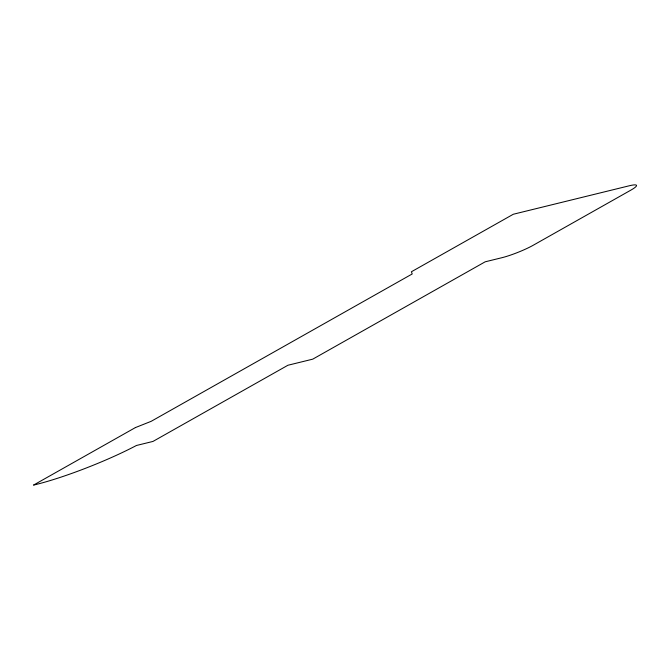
<?xml version="1.0" encoding="UTF-8"?>
<svg xmlns="http://www.w3.org/2000/svg" width="670" height="670" viewBox="0 0 670 670"><rect width="100%" height="100%" fill="white"/><g stroke="black" fill="none" stroke-linecap="round" stroke-linejoin="round"><path stroke-width="1" d="M135.382 427.594L33.5 485.105A81.514 11.206 -21.7 0 0 136.42 445.491L152.978 441.43L287.924 365.25L312.756 359.154L485.181 261.811L501.738 257.749A24.003 3.3 -21.7 0 0 533.287 245.22L630.746 190.205A24.003 3.3 -21.7 0 0 629.189 185.799L513.312 214.249L411.422 271.76L412.209 273.963L151.16 421.329L135.382 427.594"/></g></svg>
